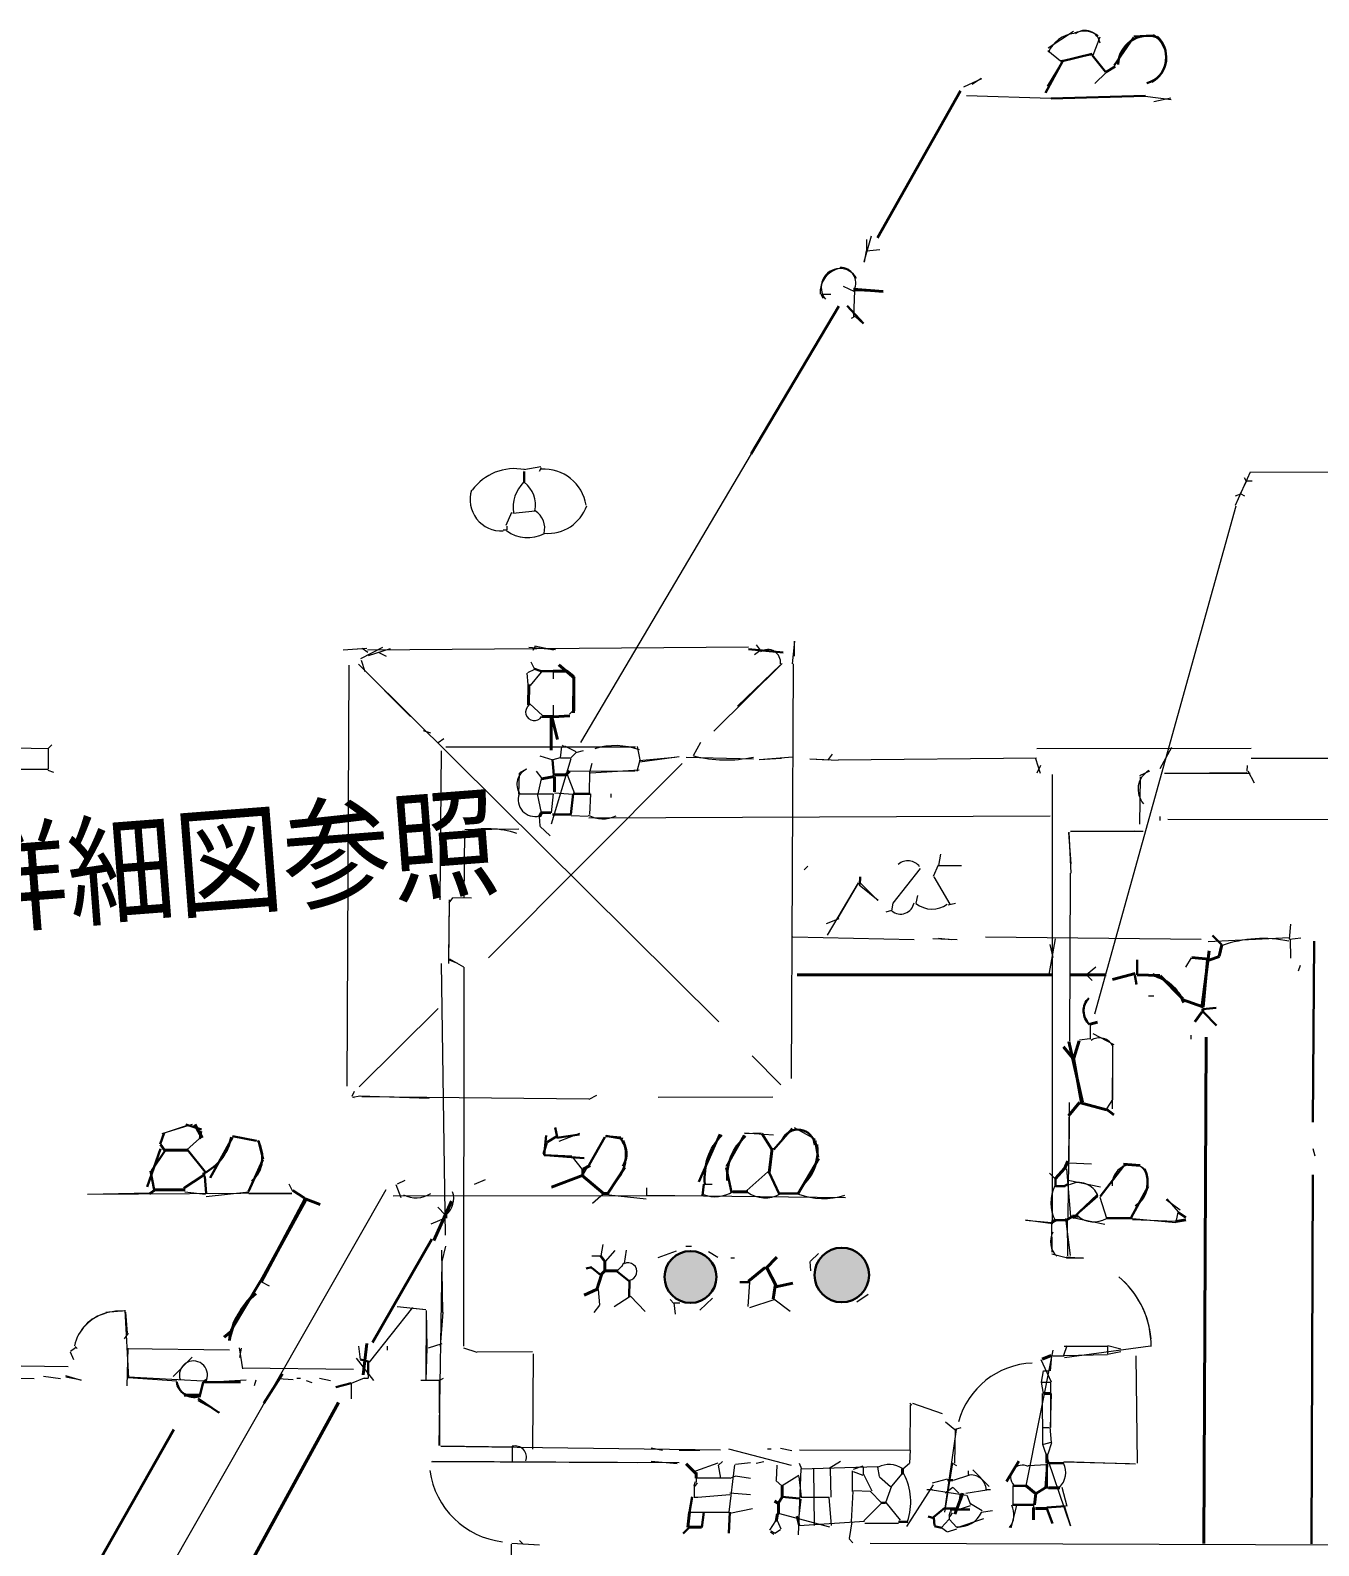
# Model space of a CAD drawing. Header units: millimetres. Extents: x -23299 to 140949, y -27274 to 87783.
# Drawn here: x 34477 to 46110, y 22168 to 35847 of the extents above; entities that cross this region are included whole.
import ezdxf

# ---------------------------------------------------------------- set-up
doc = ezdxf.new("R2010")
doc.units = ezdxf.units.MM
for name, color, linetype, lineweight in [('A_MED', 9, 'CONTINUOUS', 20), ('A_THIN', 8, 'CONTINUOUS', 15), ('CHECK', 2, 'CONTINUOUS', 35), ('P_LEADER', 140, 'CONTINUOUS', 20), ('P_NOMARK', 6, 'CONTINUOUS', 35), ('P_R', 5, 'CONTINUOUS', 40), ('P_R_MARK', 5, 'CONTINUOUS', 25), ('SYM', 4, 'CONTINUOUS', 25), ('TEXT', 7, 'CONTINUOUS', 13), ('TEXT_SHAPE', 7, 'CONTINUOUS', 30)]:
    doc.layers.add(name, color=color, linetype=linetype, lineweight=lineweight)
doc.styles.add('JP', font='msgothic.ttc')

msp = doc.modelspace()

# ---------------------------------------------------------------- hatches: boundary and pattern name
at = {"layer": 'TEXT_SHAPE'}
h = msp.add_hatch(color=7, dxfattribs=at)
h.dxf.hatch_style = 1
edge = h.paths.add_edge_path()
edge.add_arc((40438, 24593), 234, 0, 360)
h = msp.add_hatch(color=7, dxfattribs=at)
h.dxf.hatch_style = 1
edge = h.paths.add_edge_path()
edge.add_arc((41804, 24611), 246, 0, 360)

# ---------------------------------------------------------------- linework, layer by layer
at = {"layer": 'A_MED', "lineweight": 20}
for p, q in [((42931, 35259), (43693, 35235)), ((39449, 29418), (40989, 32024)), ((53115, 31882), (45491, 31856)), ((45491, 31858), (45355, 31557)), ((45458, 31778), (45401, 31662)), ((45407, 31662), (45440, 31644)), ((44089, 26969), (45366, 31554)), ((40961, 30277), (37522, 30251)), ((37727, 30264), (37528, 30200)), ((38979, 30278), (39219, 30257)), ((37338, 26316), (37357, 30115)), ((40650, 29519), (41266, 30132)), ((41350, 26384), (41367, 30129)), ((38961, 30043), (38970, 29941)), ((39030, 30078), (38966, 30046)), ((39089, 30054), (38990, 29932)), ((39199, 30061), (39198, 29993)), ((38989, 29767), (39103, 29661)), ((38186, 29344), (38174, 27998)), ((39184, 28685), (39361, 29274)), ((39262, 29280), (39195, 29262)), ((39263, 29278), (39348, 29278)), ((39403, 29325), (39352, 29274)), ((44780, 29373), (44677, 29179)), ((39975, 29167), (39535, 29140)), ((39091, 29091), (39060, 28954)), ((39325, 29129), (39392, 28959)), ((39055, 28954), (39089, 28784)), ((39058, 28955), (39194, 28955)), ((39198, 28954), (39179, 28784)), ((39210, 28965), (39380, 28951)), ((39535, 28954), (39525, 28767)), ((39362, 28758), (39514, 28754)), ((44524, 28614), (43868, 28613)), ((43866, 28239), (43859, 26724)), ((41361, 27663), (42457, 27641)), ((43101, 27665), (45049, 27643)), ((43730, 27647), (43674, 27324)), ((45845, 27655), (45113, 27617)), ((45948, 27653), (45846, 27639)), ((45854, 27643), (45855, 27472)), ((38188, 27422), (38222, 24972)), ((38261, 27464), (38388, 27394)), ((44098, 27389), (44013, 27322)), ((44960, 27475), (44909, 27390)), ((44014, 27320), (44065, 27269)), ((44046, 26877), (44046, 26741)), ((44045, 26744), (43949, 26732)), ((44070, 26792), (44259, 26692)), ((40996, 26589), (41253, 26329)), ((44249, 26673), (44246, 26111)), ((44249, 26673), (44247, 26196)), ((39520, 26198), (37470, 26219)), ((39589, 26230), (39521, 26196)), ((41181, 26217), (40147, 26214)), ((44248, 26195), (44194, 26112)), ((35669, 25889), (35942, 25972)), ((35690, 25895), (35878, 25959)), ((39435, 25889), (39248, 25817)), ((41077, 25892), (40925, 25884)), ((41187, 25872), (40926, 25891)), ((41374, 25941), (41565, 25838)), ((36006, 25842), (35892, 25740)), ((39478, 25533), (39667, 25854)), ((39370, 25679), (39461, 25563)), ((43854, 25624), (44058, 25615)), ((44500, 25592), (44556, 25535)), ((37858, 25464), (37790, 25430)), ((41136, 25542), (40947, 25374)), ((44559, 25533), (44567, 25414)), ((35553, 25351), (34994, 25337)), ((36840, 25351), (34994, 25339)), ((35715, 21922), (37690, 25384)), ((35873, 25363), (36060, 25341)), ((36451, 25360), (36064, 25318)), ((36451, 25347), (36840, 25347)), ((36811, 25434), (36845, 25367)), ((40550, 25326), (37755, 25323)), ((39702, 25334), (40038, 25299)), ((40042, 25397), (40042, 25329)), ((41837, 25309), (40042, 25330)), ((44116, 25320), (43926, 25153)), ((44133, 25314), (44194, 25125)), ((38156, 25223), (38224, 25155)), ((38228, 25126), (38095, 25070)), ((43699, 25090), (43700, 24818)), ((43825, 25122), (43865, 24788)), ((43839, 25107), (43842, 24784)), ((43886, 25131), (44180, 25071)), ((44428, 25121), (44820, 25086)), ((44428, 25113), (44817, 25096)), ((43700, 24802), (43830, 24768)), ((37789, 24327), (38050, 24300)), ((37937, 24312), (38050, 24300)), ((38193, 23989), (38070, 23952)), ((35938, 23869), (35766, 23696)), ((43468, 22708), (43713, 23932)), ((43711, 23882), (43813, 23882)), ((44324, 23916), (44204, 23892)), ((33687, 23798), (34818, 23786)), ((34794, 23705), (34936, 23663)), ((36037, 23653), (35360, 23689)), ((36393, 23774), (37394, 23760)), ((36850, 23664), (36715, 23674)), ((37493, 23681), (37373, 23632)), ((38206, 23677), (38172, 23659)), ((43622, 23746), (43605, 23644)), ((43626, 23746), (43677, 23746)), ((36427, 23663), (36072, 23642)), ((37375, 23628), (37374, 23492)), ((38002, 23662), (38171, 23662)), ((35990, 23479), (36187, 23372)), ((42738, 22504), (42841, 23216)), ((38829, 23066), (38828, 22930)), ((42421, 23031), (42417, 22912)), ((43870, 22348), (43618, 23080)), ((40686, 22911), (40484, 22839)), ((40787, 22470), (40837, 22896)), ((41218, 22895), (41211, 22759)), ((41434, 22861), (41409, 22265)), ((41418, 22911), (41439, 22862)), ((42131, 22879), (41437, 22859)), ((41700, 22861), (41706, 22606)), ((41994, 22885), (41907, 22856)), ((42416, 22909), (42354, 22858)), ((42803, 22914), (42732, 22470)), ((43656, 22898), (43486, 22888)), ((43809, 22929), (44456, 22905)), ((43809, 22923), (44402, 22908)), ((40793, 22776), (40488, 22776)), ((40843, 22795), (40793, 22774)), ((40844, 22797), (40979, 22778)), ((41208, 22757), (41265, 22706)), ((41416, 22800), (41266, 22709)), ((41415, 22793), (41437, 22606)), ((41897, 22844), (41897, 22657)), ((42390, 22340), (42632, 22718)), ((42756, 22767), (42620, 22731)), ((42944, 22844), (42944, 22810)), ((41435, 22587), (41415, 22434)), ((41436, 22606), (41690, 22606)), ((41688, 22606), (41708, 22351)), ((41903, 22657), (41888, 22385)), ((42063, 22657), (42164, 22555)), ((42254, 22706), (42199, 22554)), ((42806, 22694), (42739, 22642)), ((43113, 22674), (43147, 22674)), ((43350, 22708), (43350, 22537)), ((43792, 22695), (43835, 22523)), ((40436, 22470), (40791, 22470)), ((40999, 22501), (40793, 22459)), ((41697, 22334), (41233, 22459)), ((42201, 22557), (42331, 22397)), ((42963, 22527), (42846, 22489)), ((42967, 22549), (43071, 22486)), ((43164, 22483), (43062, 22466)), ((43381, 22531), (43329, 22329)), ((43528, 22503), (43537, 22401)), ((43815, 22518), (43868, 22348)), ((41205, 22391), (41152, 22307)), ((41252, 22310), (41201, 22277)), ((41224, 22389), (41255, 22320)), ((42010, 22387), (41418, 22347)), ((43085, 22409), (42842, 22328)), ((46567, 22171), (42061, 22187))]:
    msp.add_line(p, q, dxfattribs=at)
for centre, radius, start, end in [((39027, 29692), 77.2, 128.8196, 329.6332), ((44675, 28995), 196, 119.7046, 221.4815), ((45610, 26509), 1139, 78.2658, 109.0906), ((44131, 26617), 135, 25.2166, 124.5189), ((44422, 25431), 177, 51.1302, 184.9931), ((43943, 25258), 187, 21.3537, 117.461), ((40662, 25617), 299, 248.7253, 302.0317), ((41113, 25583), 275, 234.5256, 299.0209), ((41638, 25965), 663, 250.0752, 286.9245), ((44080, 25311), 221, 230.0356, 300.721), ((43868, 24911), 180, 150.9444, 226.8672), ((35950, 23708), 127, 339.3234, 198.7528), ((38855, 22966), 102, 341.4324, 104.8398), ((42230, 22676), 224, 56.7715, 116.094), ((43436, 22787), 108, 60.8284, 222.8924), ((43636, 22829), 190, 314.7686, 25.7211), ((41893, 22564), 534, 340.4958, 28.1987), ((42971, 22669), 137, 1.6616, 100.7873), ((42860, 22565), 228, 265.2185, 334.5409), ((43171, 22446), 188, 322.0422, 27.1685)]:
    msp.add_arc(centre, radius, start, end, dxfattribs=at)
at = {"layer": 'A_THIN', "lineweight": 15}
for p, q in [((45438, 31811), (45455, 31778)), ((45457, 31779), (45508, 31779)), ((45405, 31661), (45356, 31641)), ((37303, 30253), (37515, 30270)), ((37303, 30254), (37472, 30266)), ((37463, 30176), (37660, 30278)), ((37473, 30268), (37524, 30233)), ((39033, 30281), (39015, 30247)), ((39032, 30289), (39201, 30253)), ((41064, 30246), (41015, 30210)), ((41031, 30300), (41067, 30251)), ((41377, 30334), (41355, 30128)), ((41373, 30333), (41373, 30197)), ((37442, 30125), (37910, 29653)), ((37465, 30161), (37499, 30059)), ((37623, 30230), (37691, 30196)), ((38998, 30147), (39031, 30079)), ((41252, 30120), (40864, 29747)), ((37504, 30061), (40693, 26896)), ((39197, 29755), (39197, 29652)), ((39379, 29708), (39345, 29674)), ((38025, 29526), (38092, 29506)), ((38211, 29452), (38161, 29416)), ((40529, 29417), (40462, 29297)), ((38230, 29380), (39941, 29379)), ((39078, 29298), (39195, 29262)), ((39274, 29381), (39260, 29279)), ((39278, 29394), (39295, 29377)), ((39302, 29389), (39403, 29336)), ((39468, 29342), (39400, 29326)), ((39957, 29383), (39981, 29262)), ((40298, 29282), (39975, 29253)), ((39981, 29242), (40337, 29290)), ((40398, 29284), (41008, 29269)), ((41058, 29263), (41361, 29289)), ((41058, 29265), (41261, 29276)), ((41718, 29313), (41682, 29263)), ((43561, 29275), (41770, 29258)), ((43553, 29274), (43595, 29140)), ((45501, 29365), (43566, 29361)), ((49118, 29276), (45501, 29272)), ((40364, 29227), (38613, 27473)), ((38892, 29142), (38885, 28955)), ((38958, 29176), (38895, 29144)), ((39044, 29160), (39096, 29093)), ((39940, 29158), (39347, 29156)), ((39527, 29159), (39523, 28955)), ((39547, 29228), (39530, 29160)), ((39981, 29259), (39955, 29155)), ((41516, 29270), (41685, 29260)), ((41516, 29270), (41770, 29257)), ((43598, 29209), (43566, 29141)), ((44581, 29159), (44492, 29116)), ((44717, 29141), (45492, 29140)), ((45462, 29144), (44785, 29139)), ((45463, 29209), (45462, 29158)), ((45470, 29162), (45527, 29054)), ((43704, 29128), (43705, 25098)), ((44499, 29107), (44492, 28681)), ((38889, 28955), (39058, 28955)), ((39719, 28955), (39719, 28921)), ((39073, 28750), (39077, 28665)), ((43686, 28753), (39519, 28736)), ((44676, 28749), (44676, 28715)), ((38397, 28614), (38393, 28019)), ((38397, 28614), (38393, 28019)), ((38888, 28636), (38402, 28630)), ((39077, 28662), (39171, 28576)), ((43851, 28606), (43873, 28323)), ((43853, 28607), (43873, 28239)), ((44444, 28616), (43868, 28611)), ((44749, 28726), (49234, 28715)), ((38259, 27998), (38253, 27423)), ((38258, 27968), (38254, 27474)), ((38289, 28015), (38255, 27970)), ((38461, 28012), (38292, 28017)), ((45857, 27779), (45842, 27643)), ((43684, 27594), (43709, 27476)), ((38250, 27460), (38335, 27427)), ((38393, 23968), (38394, 27389)), ((45942, 27406), (45925, 27354)), ((44573, 27132), (44623, 27132)), ((38161, 27018), (37447, 26310)), ((44955, 26775), (44955, 26741)), ((37400, 26267), (37381, 26223)), ((37387, 26215), (37455, 26227)), ((37454, 26228), (38080, 26207)), ((43849, 25131), (43859, 26167)), ((43856, 26043), (43854, 25635)), ((38584, 25469), (38485, 25428)), ((43681, 25529), (43731, 25478)), ((43872, 25139), (43836, 25570)), ((43848, 25467), (44141, 25407)), ((37778, 25428), (37822, 25312)), ((39654, 25345), (39554, 25257)), ((40567, 25431), (40635, 25431)), ((44733, 25293), (44858, 25200)), ((44738, 25298), (44841, 25181)), ((44838, 25174), (44822, 25106)), ((43462, 25106), (43699, 25085)), ((43463, 25109), (43711, 25076)), ((38189, 24836), (38198, 24274)), ((38225, 24871), (38194, 24734)), ((43833, 24774), (43986, 24764)), ((43834, 24767), (43986, 24767)), ((38170, 23072), (38195, 24734)), ((36566, 24548), (36633, 24512)), ((35338, 24287), (35159, 24273)), ((35366, 23680), (35335, 24295)), ((35354, 24087), (35340, 24275)), ((37928, 24317), (37537, 23824)), ((38052, 24292), (38058, 23951)), ((38053, 23666), (38054, 24292)), ((38201, 24275), (38178, 23967)), ((35329, 24036), (35363, 24087)), ((34884, 23954), (34839, 23920)), ((34883, 23966), (34900, 23949)), ((36275, 23931), (35347, 23944)), ((35352, 23611), (35361, 23952)), ((36362, 23954), (36394, 23765)), ((36380, 23951), (36365, 23865)), ((37440, 23968), (37456, 23849)), ((37698, 23968), (37698, 23934)), ((38058, 23951), (38050, 23662)), ((38388, 23955), (38510, 23915)), ((43835, 23971), (43806, 23884)), ((44203, 23967), (43813, 23967)), ((43814, 23867), (44592, 23971)), ((44203, 23967), (43847, 23967)), ((44203, 23967), (44203, 23899)), ((44205, 23974), (44324, 23944)), ((34837, 23916), (34866, 23849)), ((37578, 23659), (37422, 23859)), ((38511, 23917), (39013, 23921)), ((39018, 23900), (39012, 23040)), ((43699, 23645), (43605, 23845)), ((43697, 23882), (43685, 23745)), ((44203, 23889), (43813, 23880)), ((44458, 23882), (44472, 22912)), ((34512, 23675), (33530, 23693)), ((34597, 23697), (34749, 23676)), ((34799, 23692), (34936, 23665)), ((35360, 23686), (35800, 23656)), ((36884, 23679), (36918, 23679)), ((37087, 23680), (37188, 23659)), ((37493, 23679), (37527, 23679)), ((37527, 23713), (37527, 23679)), ((36514, 23661), (36498, 23610)), ((36967, 23658), (37018, 23642)), ((38168, 23658), (38173, 23072)), ((43605, 23643), (43622, 23541)), ((43609, 23644), (43693, 23644)), ((43619, 23082), (43616, 23542)), ((43695, 23541), (43687, 23235)), ((43691, 23235), (43693, 23644)), ((42419, 23454), (42436, 23437)), ((42422, 23440), (42420, 23031)), ((42444, 23454), (42711, 23360)), ((42741, 23285), (42824, 23215)), ((42829, 23218), (42822, 22912)), ((42880, 23231), (42828, 23215)), ((43624, 23235), (43674, 23235)), ((43683, 23236), (43694, 23099)), ((38185, 23068), (38829, 23060)), ((40709, 23030), (38185, 23063)), ((40083, 23052), (40184, 23031)), ((40336, 23029), (40523, 23030)), ((40781, 23041), (41346, 22894)), ((41133, 23043), (41167, 23043)), ((41251, 23049), (41352, 23028)), ((41421, 23032), (42420, 23030)), ((43691, 23098), (43624, 23080)), ((43698, 23097), (43666, 22994)), ((38100, 22928), (39963, 22917)), ((40336, 22915), (38110, 22927)), ((40082, 22932), (40319, 22909)), ((40688, 22895), (40708, 22776)), ((40726, 22929), (40692, 22895)), ((40979, 22916), (40843, 22901)), ((41099, 22925), (41031, 22909)), ((41558, 22350), (41553, 22861)), ((41794, 22927), (41689, 22864)), ((41996, 22878), (41996, 22810)), ((42128, 22877), (42142, 22792)), ((42808, 22910), (42841, 22892)), ((42987, 22852), (43136, 22701)), ((40480, 22745), (40468, 22709)), ((40471, 22708), (40470, 22640)), ((40497, 22735), (40476, 22704)), ((40488, 22776), (40488, 22742)), ((41908, 22837), (41993, 22804)), ((41999, 22812), (42075, 22663)), ((42144, 22789), (42243, 22701)), ((42345, 22815), (42253, 22704)), ((42947, 22800), (42809, 22757)), ((40470, 22640), (40470, 22606)), ((40470, 22606), (40504, 22606)), ((40792, 22627), (40504, 22604)), ((40792, 22644), (40979, 22631)), ((41911, 22667), (42063, 22660)), ((42571, 22674), (42622, 22674)), ((42926, 22622), (42621, 22669)), ((42810, 22693), (42862, 22643)), ((42872, 22638), (42851, 22502)), ((43114, 22670), (42924, 22638)), ((42933, 22625), (42966, 22540)), ((43638, 22690), (43672, 22690)), ((42165, 22553), (42002, 22393)), ((42783, 22472), (42771, 22436)), ((42773, 22435), (42773, 22401)), ((42800, 22463), (42779, 22432)), ((42790, 22503), (42790, 22469)), ((43536, 22537), (43536, 22503)), ((41165, 22302), (41198, 22284)), ((41895, 22384), (41872, 22232)), ((42011, 22370), (42315, 22370)), ((42704, 22332), (42754, 22297)), ((42771, 22403), (42705, 22333)), ((42758, 22292), (42844, 22321)), ((42777, 22405), (42841, 22334)), ((38820, 22181), (38831, 16752)), ((38826, 22189), (39074, 22174)), ((38893, 22215), (38927, 22181)), ((38927, 22184), (39074, 22174)), ((41159, 22294), (41190, 22273)), ((41872, 22229), (41905, 22194))]:
    msp.add_line(p, q, dxfattribs=at)
for centre, radius, start, end in [((41136, 30142), 115, 352.6222, 124.7088), ((39759, 28774), 616, 69.319, 107.4613), ((40757, 30450), 1190, 255.8447, 282.0661), ((39022, 29041), 151, 115.4789, 212.7841), ((39034, 28902), 152, 160.1422, 284.8851), ((39646, 29006), 277, 241.2555, 295.6978), ((38606, 27783), 856, 72.0117, 103.8007), ((44029, 25262), 337, 152.8154, 207.7116), ((43771, 23961), 829, 5.1479, 49.8327), ((43792, 23973), 805, 359.5425, 50.4063), ((35252, 23894), 383, 103.7936, 168.4553), ((35283, 23855), 430, 86.2811, 152.3473), ((43551, 23099), 717, 92.1372, 164.8145), ((38825, 22945), 746, 187.6778, 263.5439)]:
    msp.add_arc(centre, radius, start, end, dxfattribs=at)
at = {"layer": 'CHECK', "lineweight": 15}
msp.add_line((37388, 26220), (37402, 26212), dxfattribs=at)
at = {"layer": 'P_LEADER', "lineweight": 15}
for p, q in [((33606, 29386), (34639, 29364)), ((34639, 29364), (34638, 29177)), ((34673, 29398), (34639, 29364)), ((33622, 29174), (34638, 29178))]:
    msp.add_line(p, q, dxfattribs=at)
at = {"layer": 'P_LEADER', "lineweight": 20}
msp.add_line((34635, 29167), (34686, 29150), dxfattribs=at)
at = {"layer": 'P_NOMARK', "lineweight": 30}
for p, q in [((46057, 25992), (46070, 27626)), ((46046, 22184), (46056, 25516))]:
    msp.add_line(p, q, dxfattribs=at)
at = {"layer": 'P_NOMARK', "lineweight": 40}
for p, q in [((41401, 27320), (43701, 27320)), ((45093, 26758), (45074, 22188)), ((38281, 25278), (38120, 24921)), ((38228, 25160), (38228, 25125)), ((37568, 24001), (38102, 24933)), ((37517, 23994), (37484, 23709)), ((37261, 23459), (36370, 21835)), ((35772, 23215), (35009, 21868))]:
    msp.add_line(p, q, dxfattribs=at)
at = {"layer": 'P_R', "lineweight": 40}
for p, q in [((42877, 35299), (42128, 33974)), ((40987, 32025), (41776, 33356))]:
    msp.add_line(p, q, dxfattribs=at)
at = {"layer": 'P_R_MARK', "lineweight": 20}
for p, q in [((42069, 33989), (42003, 33756)), ((41817, 33536), (41920, 33488)), ((41617, 33463), (41634, 33429)), ((41922, 33263), (41888, 33245))]:
    msp.add_line(p, q, dxfattribs=at)
at = {"layer": 'P_R_MARK', "lineweight": 15}
for p, q in [((42028, 33958), (42028, 33856)), ((42024, 33856), (42007, 33754)), ((42147, 33865), (42028, 33852)), ((41619, 33464), (41704, 33464)), ((41918, 33499), (41909, 33260))]:
    msp.add_line(p, q, dxfattribs=at)
at = {"layer": 'P_R_MARK', "lineweight": 40}
msp.add_line((41909, 33510), (42179, 33488), dxfattribs=at)
at = {"layer": 'P_R_MARK', "lineweight": 30}
for p, q in [((41924, 33501), (42179, 33491)), ((41854, 33360), (41999, 33199)), ((41929, 33267), (41999, 33201))]:
    msp.add_line(p, q, dxfattribs=at)
at = {"layer": 'P_R_MARK', "lineweight": 20}
for centre, radius, start, end in [((41828, 33482), 220, 99.8934, 184.8), ((41787, 33528), 169, 27.6907, 219.9165), ((41791, 33567), 140, 332.8704, 90.5858)]:
    msp.add_arc(centre, radius, start, end, dxfattribs=at)
at = {"layer": 'SYM', "lineweight": 15}
for p, q in [((39087, 31906), (38933, 31880)), ((39091, 31898), (39073, 31864)), ((38747, 31338), (38781, 31338)), ((38781, 31372), (38781, 31338))]:
    msp.add_line(p, q, dxfattribs=at)
at = {"layer": 'SYM', "lineweight": 30}
msp.add_line((38936, 31865), (38935, 31763), dxfattribs=at)
at = {"layer": 'SYM', "lineweight": 20}
for p, q in [((38822, 31495), (38771, 31376)), ((39036, 31506), (38833, 31486))]:
    msp.add_line(p, q, dxfattribs=at)
at = {"layer": 'SYM', "lineweight": 15}
for centre, radius, start, end in [((38848, 31422), 468, 78.8243, 144.4241), ((38732, 31612), 285, 162.6284, 273.1597), ((37959, 25551), 243, 242.7577, 303.2607), ((38107, 25302), 193, 310.4324, 17.9413)]:
    msp.add_arc(centre, radius, start, end, dxfattribs=at)
at = {"layer": 'SYM', "lineweight": 20}
for centre, radius, start, end in [((39114, 31500), 386, 8.8265, 93.6788), ((39165, 31537), 329, 135.4768, 187.9898), ((38784, 31564), 254, 347.3831, 52.8321), ((38932, 31352), 190, 345.4316, 56.4238), ((39153, 31673), 367, 264.7701, 341.3597), ((38969, 31592), 325, 233.5207, 297.607)]:
    msp.add_arc(centre, radius, start, end, dxfattribs=at)
at = {"layer": 'SYM', "lineweight": 40}
for centre, radius, start, end in [((44455, 26865), 484, 25.3527, 71.4733), ((36983, 23903), 718, 130.97, 170.6433)]:
    msp.add_arc(centre, radius, start, end, dxfattribs=at)
at = {"layer": 'TEXT_SHAPE', "lineweight": 20}
for p, q in [((43895, 35837), (43667, 35686)), ((44073, 35623), (44138, 35788)), ((43664, 35665), (43778, 35572)), ((44068, 35626), (43781, 35570)), ((43795, 35565), (43659, 35344)), ((44192, 35466), (44088, 35366)), ((43066, 35408), (42902, 35334)), ((43064, 35411), (42980, 35357)), ((44543, 35253), (44778, 35221)), ((42694, 28410), (42677, 28308)), ((41499, 28303), (41465, 28269)), ((42513, 28280), (42264, 27969)), ((42674, 28310), (42629, 28208)), ((42636, 28206), (42779, 27959)), ((42681, 28307), (42884, 28307)), ((41953, 28151), (41671, 27680)), ((41951, 28147), (41767, 27835)), ((41962, 28133), (42132, 27995)), ((41977, 28146), (42129, 27993)), ((42265, 27967), (42253, 27899)), ((42489, 28036), (42472, 27968)), ((42832, 27966), (42764, 27948)), ((41777, 27825), (41662, 27780)), ((42254, 27902), (42203, 27886)), ((42626, 27648), (42847, 27639)), ((42677, 27653), (42796, 27640)), ((46058, 25754), (46076, 25686)), ((39548, 24785), (39633, 24785)), ((39647, 24887), (39629, 24785)), ((39756, 24832), (39668, 24732)), ((39857, 24835), (39840, 24716)), ((40972, 24546), (40956, 24326)), ((39606, 24479), (39617, 24343)), ((39884, 24412), (39750, 24324)), ((39896, 24421), (40028, 24281)), ((40288, 24359), (40301, 24256)), ((41192, 24386), (40972, 24314)), ((41191, 24395), (41337, 24285)), ((39617, 24340), (39565, 24273))]:
    msp.add_line(p, q, dxfattribs=at)
at = {"layer": 'TEXT_SHAPE', "lineweight": 30}
for p, q in [((44264, 35528), (44437, 35782)), ((44441, 35790), (44611, 35800)), ((44066, 35634), (43782, 35566)), ((44065, 35623), (44186, 35472)), ((43797, 35565), (43644, 35282)), ((44188, 35469), (44273, 35520)), ((44545, 35256), (43695, 35230)), ((40961, 30260), (41275, 30229)), ((39031, 30082), (39082, 30065)), ((39080, 30061), (39199, 30061)), ((39192, 29261), (39203, 29124)), ((39379, 28955), (39358, 28768)), ((39380, 28955), (39533, 28955)), ((39193, 28767), (39362, 28767)), ((41969, 28205), (41968, 28137)), ((45151, 27677), (45235, 27592)), ((44472, 27456), (44472, 27320)), ((44451, 27319), (44466, 27234)), ((45183, 27022), (45064, 27010)), ((45070, 26985), (45186, 26864)), ((35650, 25792), (35685, 25894)), ((35881, 25970), (36023, 25924)), ((36021, 25909), (36009, 25840)), ((36303, 25865), (36521, 25822)), ((36303, 25865), (36521, 25822)), ((39134, 25870), (39118, 25693)), ((39217, 25943), (39234, 25858)), ((39436, 25879), (39232, 25850)), ((39524, 25605), (39666, 25854)), ((39672, 25863), (39808, 25852)), ((39674, 25867), (39827, 25840)), ((40702, 25882), (40514, 25453)), ((40924, 25874), (40764, 25589)), ((41169, 25749), (41083, 25889)), ((41190, 25744), (41357, 25933)), ((35653, 25750), (35531, 25407)), ((35696, 25735), (35571, 25551)), ((35896, 25741), (36055, 25543)), ((36100, 25487), (36303, 25851)), ((36537, 25823), (36581, 25656)), ((39142, 25807), (39111, 25706)), ((41565, 25824), (41591, 25671)), ((36577, 25651), (36446, 25366)), ((39117, 25693), (39366, 25681)), ((39129, 25694), (39478, 25665)), ((39844, 25582), (39694, 25352)), ((40761, 25582), (40807, 25360)), ((41597, 25662), (41410, 25348)), ((44137, 25319), (44347, 25594)), ((35563, 25550), (35597, 25380)), ((36039, 25509), (35865, 25396)), ((36054, 25501), (36064, 25347)), ((41148, 25535), (41240, 25344)), ((43735, 25482), (43735, 25414)), ((40558, 25432), (40547, 25330)), ((41244, 25346), (41414, 25346)), ((43735, 25414), (43820, 25414)), ((43852, 25433), (43819, 25415)), ((44114, 25334), (43891, 25124)), ((44569, 25411), (44418, 25130)), ((43734, 25107), (43835, 25107)), ((44191, 25124), (44428, 25124)), ((44191, 25124), (44428, 25122)), ((39496, 24669), (39546, 24682)), ((39547, 24677), (39630, 24611)), ((39778, 24640), (39880, 24557)), ((39886, 24563), (39885, 24410)), ((40885, 24546), (40970, 24546)), ((37460, 23848), (37527, 23830)), ((37528, 23832), (37527, 23713)), ((36755, 23718), (36585, 23453)), ((36038, 23645), (36006, 23508)), ((36053, 23645), (36375, 23645)), ((37373, 23636), (37237, 23600)), ((35994, 23497), (36184, 23367)), ((43403, 22932), (43291, 22746)), ((43660, 22894), (43644, 22690)), ((43656, 22903), (43655, 22693)), ((43656, 22912), (43809, 22912)), ((42758, 22759), (42808, 22759)), ((40452, 22609), (40429, 22471)), ((41267, 22610), (41419, 22595)), ((43350, 22708), (43469, 22708)), ((40558, 22469), (40542, 22333)), ((40794, 22470), (40784, 22282)), ((41399, 22435), (41419, 22351)), ((42164, 22555), (42198, 22555)), ((42734, 22510), (42632, 22425)), ((42740, 22503), (42790, 22503)), ((42960, 22495), (42784, 22495)), ((42790, 22503), (42841, 22503)), ((43350, 22537), (43536, 22537)), ((43824, 22523), (43654, 22513)), ((43655, 22503), (43706, 22368)), ((40422, 22330), (40371, 22279)), ((42316, 22384), (42400, 22384)), ((42585, 22431), (42636, 22415)), ((42636, 22418), (42641, 22350)), ((42642, 22345), (42704, 22330))]:
    msp.add_line(p, q, dxfattribs=at)
at = {"layer": 'TEXT_SHAPE', "lineweight": 15}
for p, q in [((44774, 35234), (44621, 35200)), ((40308, 24826), (40142, 24765)), ((40395, 24870), (40446, 24870)), ((40600, 24822), (40685, 24771)), ((40802, 24767), (40835, 24767)), ((41594, 24806), (41521, 24737)), ((39814, 24687), (39780, 24653)), ((39834, 24718), (39816, 24684)), ((41517, 24733), (41521, 24648)), ((40254, 24389), (40287, 24355)), ((40292, 24359), (40342, 24359)), ((40638, 24402), (40523, 24295)), ((42042, 24435), (41941, 24367))]:
    msp.add_line(p, q, dxfattribs=at)
at = {"layer": 'TEXT_SHAPE', "lineweight": 40}
for p, q in [((39249, 30118), (39391, 30000)), ((39199, 30061), (39317, 30061)), ((39320, 30064), (39382, 30013)), ((39385, 29993), (39383, 29686)), ((39384, 30010), (39384, 29704)), ((38978, 29942), (38977, 29755)), ((39095, 29653), (39197, 29652)), ((39180, 29652), (39179, 29350)), ((39186, 29650), (39236, 29445)), ((39350, 29660), (39197, 29649)), ((39347, 29159), (39313, 29125)), ((39211, 29110), (39093, 29089)), ((39211, 29108), (39211, 28972)), ((39212, 29125), (39313, 29125)), ((39094, 28783), (39076, 28750)), ((39091, 28785), (39176, 28784)), ((45122, 27536), (45056, 27022)), ((45237, 27591), (45212, 27490)), ((44964, 27476), (45117, 27462)), ((45107, 27456), (45068, 27030)), ((45214, 27485), (45117, 27452)), ((43862, 27320), (44192, 27320)), ((44452, 27332), (44249, 27277)), ((44472, 27321), (44675, 27315)), ((44680, 27313), (44883, 27104)), ((44877, 27097), (45064, 27032)), ((45055, 26985), (44992, 26897)), ((45063, 27013), (45063, 26979)), ((44114, 26893), (44047, 26875)), ((43855, 26719), (43979, 26171)), ((43947, 26725), (43899, 26569)), ((43806, 26671), (43890, 26569)), ((43895, 26571), (43969, 26164)), ((43951, 26168), (43852, 26047)), ((43959, 26165), (44193, 26101)), ((44194, 26109), (44261, 26057)), ((35964, 25970), (36030, 25850)), ((39229, 25861), (39144, 25810)), ((35688, 25738), (35654, 25788)), ((35690, 25739), (35893, 25739)), ((41176, 25755), (41148, 25533)), ((39468, 25566), (39531, 25599)), ((43845, 25639), (43814, 25570)), ((44347, 25611), (44499, 25599)), ((36045, 25534), (36045, 25500)), ((39468, 25512), (39182, 25404)), ((39459, 25508), (39653, 25347)), ((39467, 25568), (39467, 25517)), ((43815, 25572), (43734, 25483)), ((35605, 25380), (35554, 25345)), ((35604, 25381), (35875, 25381)), ((35604, 25381), (35875, 25381)), ((36848, 25375), (36949, 25307)), ((39652, 25346), (39703, 25346)), ((40821, 25363), (40957, 25363)), ((36961, 25288), (36559, 24551)), ((36955, 25289), (36561, 24549)), ((36945, 25305), (37095, 25247)), ((44837, 25179), (44912, 25130)), ((43734, 25105), (43701, 25088)), ((43887, 25140), (43835, 25108)), ((43886, 25141), (43937, 25141)), ((44911, 25109), (44820, 25093)), ((39629, 24782), (39665, 24732)), ((41219, 24773), (41117, 24671)), ((39666, 24649), (39632, 24615)), ((39666, 24734), (39666, 24649)), ((39666, 24649), (39785, 24649)), ((41113, 24678), (40962, 24556)), ((41131, 24670), (41211, 24514)), ((36555, 24554), (36289, 24107)), ((39634, 24614), (39592, 24480)), ((41202, 24513), (41186, 24393)), ((41361, 24538), (41208, 24505)), ((39595, 24484), (39478, 24428)), ((36294, 24103), (36227, 24051)), ((43694, 23883), (43614, 23851)), ((36071, 23661), (36038, 23643)), ((43625, 23541), (43693, 23541)), ((35867, 23526), (36006, 23526)), ((43656, 22997), (43656, 22912)), ((40398, 22907), (40483, 22822)), ((42351, 22861), (42351, 22810)), ((40488, 22827), (40488, 22776)), ((41267, 22708), (41266, 22606)), ((41265, 22606), (41233, 22554)), ((42896, 22642), (42825, 22453)), ((43468, 22707), (43554, 22640)), ((43557, 22639), (43543, 22536)), ((43639, 22690), (43554, 22637)), ((43672, 22690), (43774, 22690)), ((40430, 22471), (40414, 22334)), ((41197, 22570), (41231, 22552)), ((41224, 22454), (41211, 22385)), ((41232, 22555), (41232, 22453)), ((43536, 22513), (43535, 22401)), ((43553, 22503), (43654, 22503)), ((40418, 22334), (40537, 22334))]:
    msp.add_line(p, q, dxfattribs=at)
at = {"layer": 'TEXT_SHAPE'}
for centre, radius in [((40438, 24593), 234), ((41804, 24611), 246)]:
    msp.add_circle(centre, radius, dxfattribs=at)
at = {"layer": 'TEXT_SHAPE', "lineweight": 20}
for centre, radius, start, end in [((43992, 35627), 212, 52.8331, 114.6514), ((44001, 35709), 137, 8.6021, 130.0214), ((43931, 35538), 283, 96.0442, 157.4031), ((42400, 28216), 134, 36.8561, 130.3905), ((42336, 27991), 122, 228.688, 350.3055), ((42619, 28148), 234, 231.6696, 306.1441), ((39876, 24643), 78, 276.8645, 118.7394)]:
    msp.add_arc(centre, radius, start, end, dxfattribs=at)
at = {"layer": 'TEXT_SHAPE', "lineweight": 30}
for centre, radius, start, end in [((44567, 35530), 268, 73.0071, 177.9597), ((44494, 35600), 240, 285.5207, 59.1735), ((44472, 35604), 261, 300.3613, 46.1323), ((44152, 26994), 165, 134.8728, 227.859), ((35838, 25939), 460, 297.0253, 349.3268), ((41137, 25483), 572, 136.7753, 185.2233), ((41269, 25490), 501, 131.9018, 182.8181), ((41409, 25771), 153, 6.1052, 157.995), ((36275, 25674), 296, 313.063, 30.3683), ((39504, 25694), 351, 315.5538, 21.8885), ((39652, 25704), 208, 327.6404, 41.2707), ((41167, 25728), 418, 315.1404, 8.469), ((44295, 25450), 270, 306.787, 26.3158), ((35956, 23667), 158, 187.7202, 286.3959)]:
    msp.add_arc(centre, radius, start, end, dxfattribs=at)

# ---------------------------------------------------------------- texts
at = {"layer": 'TEXT', "style": 'JP', "width": 0.894269}
msp.add_text('詳細図参照', height=799.7, rotation=4.4051, dxfattribs=at).set_placement((33867, 27759))

doc.saveas('drawing.dxf')
